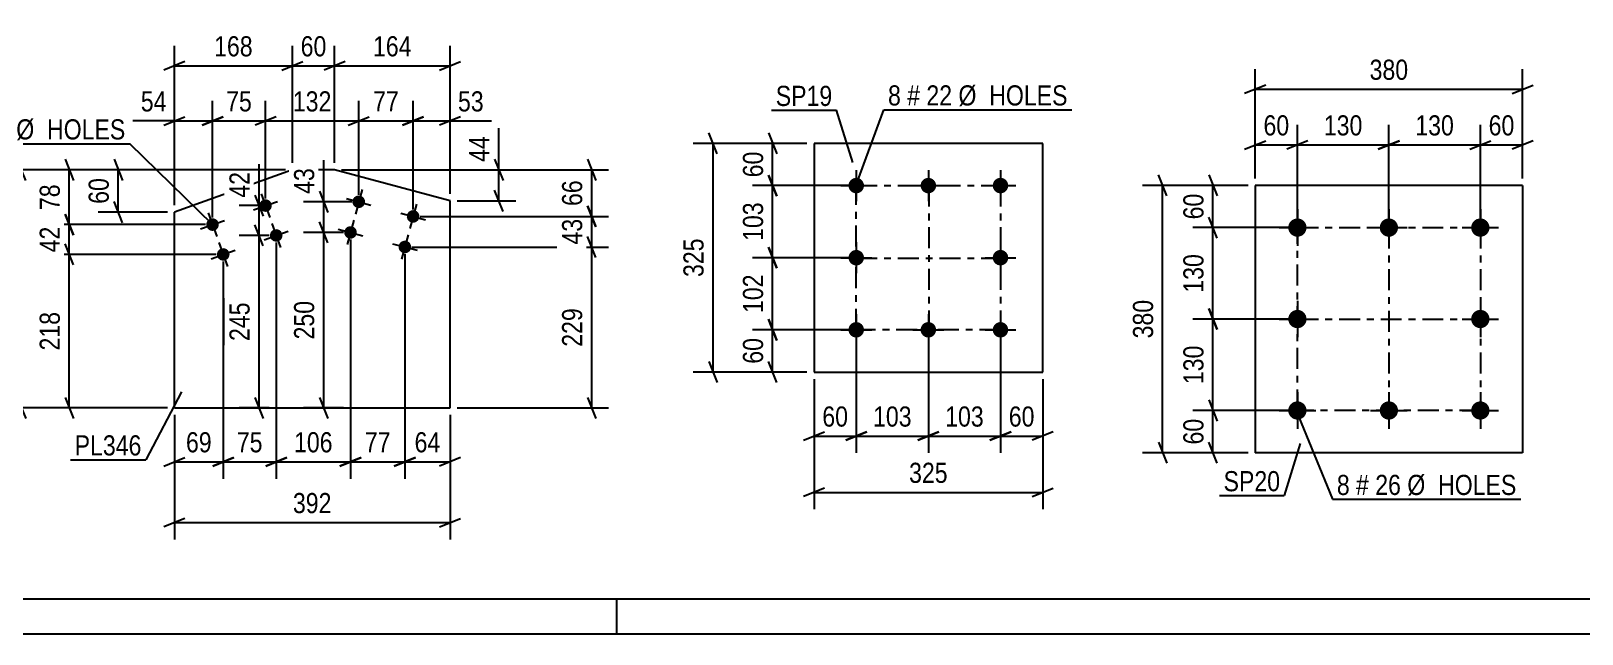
# Model space of a CAD drawing. Header units: millimetres. Extents: x 0 to 841, y 0 to 594.
# Drawn here: x 127.7 to 348.2, y 0 to 85.7 of the extents above; entities that cross this region are included whole.
import ezdxf

# ---------------------------------------------------------------- set-up
doc = ezdxf.new("R2010")
doc.units = ezdxf.units.MM
doc.linetypes.add('DXK_LINE_DOT3', pattern=[5.9187, 2.979, -0.9799, 0.9799, -0.9799])
doc.styles.add('Arial Narrow', font='ARIALN.TTF', dxfattribs={"height": 0.2})

# ---------------------------------------------------------------- blocks, each defined once
blk = doc.blocks.new('Unknown-122570622-1133')
at = {"color": 5, "linetype": 'Continuous'}
for p, q in [((5, 5), (836, 5)), ((211, 0), (211, 5)), ((0, 0), (841, 0))]:
    blk.add_line(p, q, dxfattribs=at)
blk = doc.blocks.new('Bolt-122570622-8001 - 7967')
at = {"linetype": 'Continuous'}
for points in [[(307.71, 59.07, -1), (307.71, 56.47, -1)], [(320.71, 59.07, -1), (320.71, 56.47, -1)], [(333.71, 59.07, -1), (333.71, 56.47, -1)], [(307.71, 46.07, -1), (307.71, 43.47, -1)], [(333.71, 46.07, -1), (333.71, 43.47, -1)], [(307.71, 33.07, -1), (307.71, 30.47, -1)], [(320.71, 33.07, -1), (320.71, 30.47, -1)], [(333.71, 33.07, -1), (333.71, 30.47, -1)]]:
    blk.add_hatch(color=1, dxfattribs=at).paths.add_polyline_path(points)
at = {"color": 1, "linetype": 'Continuous'}
for p, q in [((307.71, 60.37), (307.71, 55.17)), ((320.71, 60.37), (320.71, 55.17)), ((333.71, 60.37), (333.71, 55.17)), ((305.11, 57.77), (310.31, 57.77)), ((318.11, 57.77), (323.31, 57.77)), ((331.11, 57.77), (336.31, 57.77)), ((307.71, 47.37), (307.71, 42.17)), ((333.71, 47.37), (333.71, 42.17)), ((305.11, 44.77), (310.31, 44.77)), ((331.11, 44.77), (336.31, 44.77)), ((307.71, 34.37), (307.71, 29.17)), ((320.71, 34.37), (320.71, 29.17)), ((333.71, 34.37), (333.71, 29.17)), ((305.11, 31.77), (310.31, 31.77)), ((318.11, 31.77), (323.31, 31.77)), ((331.11, 31.77), (336.31, 31.77))]:
    blk.add_line(p, q, dxfattribs=at)
blk = doc.blocks.new('Part-122570622-8006 - 7967')
at = {"color": 2, "linetype": 'Continuous'}
for p, q in [((301.71, 63.77), (301.71, 25.77)), ((339.71, 63.77), (301.71, 63.77)), ((339.71, 63.77), (339.71, 25.77)), ((339.71, 25.77), (301.71, 25.77))]:
    blk.add_line(p, q, dxfattribs=at)
blk = doc.blocks.new('Part-122570622-7767 - 7761')
at = {"color": 2, "linetype": 'Continuous'}
for p, q in [((239.01, 69.74), (239.01, 37.24)), ((271.51, 69.74), (239.01, 69.74)), ((271.51, 37.24), (271.51, 69.74)), ((239.01, 37.24), (271.51, 37.24))]:
    blk.add_line(p, q, dxfattribs=at)
blk = doc.blocks.new('Bolt-122570622-7800 - 7761')
at = {"linetype": 'Continuous'}
for points in [[(245.01, 64.84, -1), (245.01, 62.64, -1)], [(255.26, 64.84, -1), (255.26, 62.64, -1)], [(265.51, 64.84, -1), (265.51, 62.64, -1)], [(245.01, 54.59, -1), (245.01, 52.39, -1)], [(265.51, 54.59, -1), (265.51, 52.39, -1)], [(245.01, 44.34, -1), (245.01, 42.14, -1)], [(255.26, 44.34, -1), (255.26, 42.14, -1)], [(265.51, 44.34, -1), (265.51, 42.14, -1)]]:
    blk.add_hatch(color=1, dxfattribs=at).paths.add_polyline_path(points)
at = {"color": 1, "linetype": 'Continuous'}
for p, q in [((245.01, 65.94), (245.01, 61.54)), ((255.26, 65.94), (255.26, 61.54)), ((265.51, 65.94), (265.51, 61.54)), ((242.81, 63.74), (247.21, 63.74)), ((253.06, 63.74), (257.46, 63.74)), ((263.31, 63.74), (267.71, 63.74)), ((245.01, 55.69), (245.01, 51.29)), ((265.51, 55.69), (265.51, 51.29)), ((242.81, 53.49), (247.21, 53.49)), ((263.31, 53.49), (267.71, 53.49)), ((245.01, 45.44), (245.01, 41.04)), ((255.26, 45.44), (255.26, 41.04)), ((265.51, 45.44), (265.51, 41.04)), ((242.81, 43.24), (247.21, 43.24)), ((253.06, 43.24), (257.46, 43.24)), ((263.31, 43.24), (267.71, 43.24))]:
    blk.add_line(p, q, dxfattribs=at)
blk = doc.blocks.new('Bolt-122570622-1710 - 1704')
at = {"linetype": 'Continuous'}
for points in [[(175.17, 61.2, -1), (173.43, 61.67, -1)], [(182.9, 59.12, -1), (181.16, 59.59, -1)], [(174, 56.85, -1), (172.27, 57.32, -1)], [(181.73, 54.78, -1), (179.99, 55.24, -1)]]:
    blk.add_hatch(color=1, dxfattribs=at).paths.add_polyline_path(points)
at = {"color": 1, "linetype": 'Continuous'}
for p, q in [((172.57, 61.9), (176.04, 60.97)), ((174.77, 63.17), (173.84, 59.69)), ((180.29, 59.82), (183.77, 58.89)), ((182.5, 61.09), (181.56, 57.62)), ((171.4, 57.55), (174.87, 56.62)), ((173.6, 58.83), (172.67, 55.35)), ((179.12, 55.48), (182.6, 54.54)), ((181.33, 56.75), (180.39, 53.27))]:
    blk.add_line(p, q, dxfattribs=at)
blk = doc.blocks.new('Bolt-122570622-1715 - 1704')
at = {"linetype": 'Continuous'}
for points in [[(161.9, 61.2, -1), (160.21, 60.59, -1)], [(154.37, 58.49, -1), (152.68, 57.89, -1)], [(163.42, 56.96, -1), (161.73, 56.35, -1)], [(155.89, 54.26, -1), (154.2, 53.65, -1)]]:
    blk.add_hatch(color=1, dxfattribs=at).paths.add_polyline_path(points)
at = {"color": 1, "linetype": 'Continuous'}
for p, q in [((160.45, 62.59), (161.66, 59.2)), ((152.92, 59.89), (154.13, 56.5)), ((159.36, 60.28), (162.75, 61.5)), ((151.83, 57.58), (155.22, 58.8)), ((161.97, 58.35), (163.18, 54.96)), ((154.44, 55.65), (155.65, 52.26)), ((160.88, 56.05), (164.27, 57.26)), ((153.35, 53.35), (156.74, 54.56))]:
    blk.add_line(p, q, dxfattribs=at)
blk = doc.blocks.new('Part-122570622-1730 - 1704')
at = {"color": 2, "linetype": 'Continuous'}
for p, q in [((164.88, 65.98), (148.11, 59.97)), ((170.87, 65.98), (164.88, 65.98)), ((187.28, 61.57), (170.87, 65.98)), ((148.11, 32.14), (148.11, 59.97)), ((187.28, 32.14), (187.28, 61.57)), ((148.11, 32.14), (187.28, 32.14))]:
    blk.add_line(p, q, dxfattribs=at)
blk = doc.blocks.new('Rectangle-122570622-8093 - 7967')
at = {"color": 1, "linetype": 'DXK_LINE_DOT3'}
blk.add_lwpolyline([(307.71, 57.77), (333.71, 57.77), (333.71, 31.77), (307.71, 31.77), (307.71, 57.77)], close=True, dxfattribs=at)
blk = doc.blocks.new('Rectangle-122570622-7887 - 7761')
at = {"color": 1, "linetype": 'DXK_LINE_DOT3'}
blk.add_lwpolyline([(245.01, 63.74), (265.51, 63.74), (265.51, 43.24), (245.01, 43.24), (245.01, 63.74)], close=True, dxfattribs=at)
blk = doc.blocks.new('Line-122570622-8086 - 7967')
at = {"color": 1, "linetype": 'DXK_LINE_DOT3'}
blk.add_line((320.71, 57.77), (320.71, 31.77), dxfattribs=at)
blk = doc.blocks.new('Line-122570622-7880 - 7761')
at = {"color": 1, "linetype": 'DXK_LINE_DOT3'}
blk.add_line((255.31, 63.74), (255.31, 43.24), dxfattribs=at)
blk = doc.blocks.new('Line-122570622-8079 - 7967')
at = {"color": 1, "linetype": 'DXK_LINE_DOT3'}
blk.add_line((307.71, 44.77), (333.71, 44.77), dxfattribs=at)
blk = doc.blocks.new('Line-122570622-7873 - 7761')
at = {"color": 1, "linetype": 'DXK_LINE_DOT3'}
blk.add_line((245.01, 53.44), (265.51, 53.44), dxfattribs=at)
blk = doc.blocks.new('StraightDimension-122570622-11865 - 7967')
at = {"color": 7, "linetype": 'Continuous'}
for p, q in [((306.71, 44.77), (292.86, 44.77)), ((296.31, 43.27), (295.11, 46.27)), ((295.71, 31.77), (295.71, 44.77)), ((295.11, 33.27), (296.31, 30.27)), ((306.71, 31.77), (292.86, 31.77))]:
    blk.add_line(p, q, dxfattribs=at)
at = {"color": 0}
blk.add_wipeout([(294.96, 41.61), (290.76, 41.61), (290.76, 34.92), (294.96, 34.92)], dxfattribs=at)
at = {"color": 3, "style": 'Arial Narrow'}
blk.add_text('130', height=2.863, rotation=90.0002, dxfattribs=at).set_placement((294.36, 35.52))
blk = doc.blocks.new('StraightDimension-122570622-8008 - 7967')
at = {"color": 7, "linetype": 'Continuous'}
for p, q in [((295.11, 33.27), (296.31, 30.27)), ((306.71, 31.77), (292.86, 31.77)), ((295.71, 25.77), (295.71, 31.77)), ((296.31, 24.27), (295.11, 27.27)), ((300.71, 25.77), (292.86, 25.77))]:
    blk.add_line(p, q, dxfattribs=at)
at = {"color": 0}
blk.add_wipeout([(294.96, 31.2), (290.76, 31.2), (290.76, 26.34), (294.96, 26.34)], dxfattribs=at)
at = {"color": 3, "style": 'Arial Narrow'}
blk.add_text('60', height=2.863, rotation=90.0002, dxfattribs=at).set_placement((294.36, 26.94))
blk = doc.blocks.new('StraightDimension-122570622-8018 - 7967')
at = {"color": 7, "linetype": 'Continuous'}
for p, q in [((295.11, 65.27), (296.31, 62.27)), ((300.71, 63.77), (292.86, 63.77)), ((295.71, 57.77), (295.71, 63.77)), ((306.71, 57.77), (292.86, 57.77)), ((296.31, 56.27), (295.11, 59.27))]:
    blk.add_line(p, q, dxfattribs=at)
at = {"color": 0}
blk.add_wipeout([(294.96, 63.2), (290.76, 63.2), (290.76, 58.34), (294.96, 58.34)], dxfattribs=at)
at = {"color": 3, "style": 'Arial Narrow'}
blk.add_text('60', height=2.863, rotation=90.0002, dxfattribs=at).set_placement((294.36, 58.94))
blk = doc.blocks.new('StraightDimension-122570622-8033 - 7967')
at = {"color": 7, "linetype": 'Continuous'}
for p, q in [((289.15, 62.27), (287.95, 65.27)), ((300.71, 63.77), (285.7, 63.77)), ((288.55, 25.77), (288.55, 63.77)), ((287.95, 27.27), (289.15, 24.27)), ((300.71, 25.77), (285.7, 25.77))]:
    blk.add_line(p, q, dxfattribs=at)
at = {"color": 0}
blk.add_wipeout([(287.8, 48.11), (283.6, 48.11), (283.6, 41.42), (287.8, 41.42)], dxfattribs=at)
at = {"color": 3, "style": 'Arial Narrow'}
blk.add_text('380', height=2.863, rotation=90.0002, dxfattribs=at).set_placement((287.2, 42.02))
blk = doc.blocks.new('StraightDimension-122570622-8044 - 7967')
at = {"color": 7, "linetype": 'Continuous'}
for p, q in [((301.71, 64.77), (301.71, 72.37)), ((307.71, 58.77), (307.71, 72.37)), ((300.21, 68.92), (303.21, 70.12)), ((301.71, 69.52), (307.71, 69.52)), ((309.21, 70.12), (306.21, 68.92))]:
    blk.add_line(p, q, dxfattribs=at)
at = {"color": 0}
blk.add_wipeout([(307.14, 70.27), (307.14, 74.47), (302.29, 74.47), (302.29, 70.27)], dxfattribs=at)
at = {"color": 3, "style": 'Arial Narrow'}
blk.add_text('60', height=2.863, dxfattribs=at).set_placement((302.89, 70.87))
blk = doc.blocks.new('StraightDimension-122570622-8054 - 7967')
at = {"color": 7, "linetype": 'Continuous'}
for p, q in [((333.71, 58.77), (333.71, 72.37)), ((339.71, 64.77), (339.71, 72.37)), ((332.21, 68.92), (335.21, 70.12)), ((333.71, 69.52), (339.71, 69.52)), ((341.21, 70.12), (338.21, 68.92))]:
    blk.add_line(p, q, dxfattribs=at)
at = {"color": 0}
blk.add_wipeout([(339.14, 70.27), (339.14, 74.47), (334.29, 74.47), (334.29, 70.27)], dxfattribs=at)
at = {"color": 3, "style": 'Arial Narrow'}
blk.add_text('60', height=2.863, dxfattribs=at).set_placement((334.89, 70.87))
blk = doc.blocks.new('StraightDimension-122570622-8069 - 7967')
at = {"color": 7, "linetype": 'Continuous'}
for p, q in [((301.71, 64.77), (301.71, 80.28)), ((339.71, 64.77), (339.71, 80.28)), ((303.21, 78.03), (300.21, 76.83)), ((301.71, 77.43), (339.71, 77.43)), ((338.21, 76.83), (341.21, 78.03))]:
    blk.add_line(p, q, dxfattribs=at)
at = {"color": 0}
blk.add_wipeout([(324.06, 78.18), (324.06, 82.38), (317.37, 82.38), (317.37, 78.18)], dxfattribs=at)
at = {"color": 3, "style": 'Arial Narrow'}
blk.add_text('380', height=2.863, dxfattribs=at).set_placement((317.97, 78.78))
blk = doc.blocks.new('StraightDimension-122570622-11867 - 7967')
at = {"color": 7, "linetype": 'Continuous'}
for p, q in [((306.71, 57.77), (292.86, 57.77)), ((296.31, 56.27), (295.11, 59.27)), ((295.71, 44.77), (295.71, 57.77)), ((306.71, 44.77), (292.86, 44.77)), ((295.11, 46.27), (296.31, 43.27))]:
    blk.add_line(p, q, dxfattribs=at)
at = {"color": 0}
blk.add_wipeout([(294.96, 54.61), (290.76, 54.61), (290.76, 47.92), (294.96, 47.92)], dxfattribs=at)
at = {"color": 3, "style": 'Arial Narrow'}
blk.add_text('130', height=2.863, rotation=90.0002, dxfattribs=at).set_placement((294.36, 48.52))
blk = doc.blocks.new('StraightDimension-122570622-11887 - 7967')
at = {"color": 7, "linetype": 'Continuous'}
for p, q in [((307.71, 58.77), (307.71, 72.37)), ((320.71, 58.77), (320.71, 72.37)), ((309.21, 70.12), (306.21, 68.92)), ((307.71, 69.52), (320.71, 69.52)), ((319.21, 68.92), (322.21, 70.12))]:
    blk.add_line(p, q, dxfattribs=at)
at = {"color": 0}
blk.add_wipeout([(317.56, 70.27), (317.56, 74.47), (310.87, 74.47), (310.87, 70.27)], dxfattribs=at)
at = {"color": 3, "style": 'Arial Narrow'}
blk.add_text('130', height=2.863, dxfattribs=at).set_placement((311.47, 70.87))
blk = doc.blocks.new('StraightDimension-122570622-11889 - 7967')
at = {"color": 7, "linetype": 'Continuous'}
for p, q in [((320.71, 58.77), (320.71, 72.37)), ((333.71, 58.77), (333.71, 72.37)), ((322.21, 70.12), (319.21, 68.92)), ((320.71, 69.52), (333.71, 69.52)), ((332.21, 68.92), (335.21, 70.12))]:
    blk.add_line(p, q, dxfattribs=at)
at = {"color": 0}
blk.add_wipeout([(330.56, 70.27), (330.56, 74.47), (323.87, 74.47), (323.87, 70.27)], dxfattribs=at)
at = {"color": 3, "style": 'Arial Narrow'}
blk.add_text('130', height=2.863, dxfattribs=at).set_placement((324.47, 70.87))
blk = doc.blocks.new('StraightDimension-122570622-7827 - 7761')
at = {"color": 7, "linetype": 'Continuous'}
for p, q in [((239.01, 36.24), (239.01, 17.73)), ((271.51, 36.24), (271.51, 17.73)), ((240.51, 20.73), (237.51, 19.53)), ((239.01, 20.13), (271.51, 20.13)), ((270.01, 19.53), (273.01, 20.73))]:
    blk.add_line(p, q, dxfattribs=at)
at = {"color": 0}
blk.add_wipeout([(258.61, 20.88), (258.61, 25.08), (251.92, 25.08), (251.92, 20.88)], dxfattribs=at)
at = {"color": 3, "style": 'Arial Narrow'}
blk.add_text('325', height=2.863, dxfattribs=at).set_placement((252.52, 21.48))
blk = doc.blocks.new('StraightDimension-122570622-12035 - 7761')
at = {"color": 7, "linetype": 'Continuous'}
for p, q in [((255.26, 42.24), (255.26, 25.73)), ((265.51, 42.24), (265.51, 25.73)), ((253.76, 27.53), (256.76, 28.73)), ((267.01, 28.73), (264.01, 27.53)), ((255.26, 28.13), (265.51, 28.13))]:
    blk.add_line(p, q, dxfattribs=at)
at = {"color": 0}
blk.add_wipeout([(263.73, 28.88), (263.73, 33.08), (257.05, 33.08), (257.05, 28.88)], dxfattribs=at)
at = {"color": 3, "style": 'Arial Narrow'}
blk.add_text('103', height=2.863, dxfattribs=at).set_placement((257.65, 29.48))
blk = doc.blocks.new('StraightDimension-122570622-7802 - 7761')
at = {"color": 7, "linetype": 'Continuous'}
for p, q in [((232.52, 71.24), (233.72, 68.24)), ((238.01, 69.74), (230.27, 69.74)), ((233.12, 63.74), (233.12, 69.74)), ((233.72, 62.24), (232.52, 65.24)), ((244.01, 63.74), (230.27, 63.74))]:
    blk.add_line(p, q, dxfattribs=at)
at = {"color": 0}
blk.add_wipeout([(232.37, 69.17), (228.17, 69.17), (228.17, 64.32), (232.37, 64.32)], dxfattribs=at)
at = {"color": 3, "style": 'Arial Narrow'}
blk.add_text('60', height=2.863, rotation=90.0002, dxfattribs=at).set_placement((231.77, 64.92))
blk = doc.blocks.new('StraightDimension-122570622-7812 - 7761')
at = {"color": 7, "linetype": 'Continuous'}
for p, q in [((232.52, 44.74), (233.72, 41.74)), ((244.01, 43.24), (230.27, 43.24)), ((233.12, 37.24), (233.12, 43.24)), ((233.72, 35.74), (232.52, 38.74)), ((238.01, 37.24), (230.27, 37.24))]:
    blk.add_line(p, q, dxfattribs=at)
at = {"color": 0}
blk.add_wipeout([(232.37, 42.67), (228.17, 42.67), (228.17, 37.82), (232.37, 37.82)], dxfattribs=at)
at = {"color": 3, "style": 'Arial Narrow'}
blk.add_text('60', height=2.863, rotation=90.0002, dxfattribs=at).set_placement((231.77, 38.42))
blk = doc.blocks.new('StraightDimension-122570622-7842 - 7761')
at = {"color": 7, "linetype": 'Continuous'}
for p, q in [((265.51, 42.24), (265.51, 25.73)), ((271.51, 36.24), (271.51, 25.73)), ((264.01, 27.53), (267.01, 28.73)), ((273.01, 28.73), (270.01, 27.53)), ((265.51, 28.13), (271.51, 28.13))]:
    blk.add_line(p, q, dxfattribs=at)
at = {"color": 0}
blk.add_wipeout([(270.94, 28.88), (270.94, 33.08), (266.09, 33.08), (266.09, 28.88)], dxfattribs=at)
at = {"color": 3, "style": 'Arial Narrow'}
blk.add_text('60', height=2.863, dxfattribs=at).set_placement((266.69, 29.48))
blk = doc.blocks.new('StraightDimension-122570622-7852 - 7761')
at = {"color": 7, "linetype": 'Continuous'}
for p, q in [((245.01, 42.24), (245.01, 25.73)), ((239.01, 36.24), (239.01, 25.73)), ((237.51, 27.53), (240.51, 28.73)), ((246.51, 28.73), (243.51, 27.53)), ((239.01, 28.13), (245.01, 28.13))]:
    blk.add_line(p, q, dxfattribs=at)
at = {"color": 0}
blk.add_wipeout([(244.44, 28.88), (244.44, 33.08), (239.59, 33.08), (239.59, 28.88)], dxfattribs=at)
at = {"color": 3, "style": 'Arial Narrow'}
blk.add_text('60', height=2.863, dxfattribs=at).set_placement((240.19, 29.48))
blk = doc.blocks.new('StraightDimension-122570622-7863 - 7761')
at = {"color": 7, "linetype": 'Continuous'}
for p, q in [((225.26, 68.24), (224.06, 71.24)), ((238.01, 69.74), (221.81, 69.74)), ((224.66, 37.24), (224.66, 69.74)), ((224.06, 38.74), (225.26, 35.74)), ((238.01, 37.24), (221.81, 37.24))]:
    blk.add_line(p, q, dxfattribs=at)
at = {"color": 0}
blk.add_wipeout([(223.91, 56.84), (219.71, 56.84), (219.71, 50.15), (223.91, 50.15)], dxfattribs=at)
at = {"color": 3, "style": 'Arial Narrow'}
blk.add_text('325', height=2.863, rotation=90.0002, dxfattribs=at).set_placement((223.31, 50.75))
blk = doc.blocks.new('StraightDimension-122570622-12011 - 7761')
at = {"color": 7, "linetype": 'Continuous'}
for p, q in [((244.01, 53.49), (230.27, 53.49)), ((232.52, 54.99), (233.72, 51.99)), ((233.12, 43.24), (233.12, 53.49)), ((233.72, 41.74), (232.52, 44.74)), ((244.01, 43.24), (230.27, 43.24))]:
    blk.add_line(p, q, dxfattribs=at)
at = {"color": 0}
blk.add_wipeout([(232.37, 51.71), (228.17, 51.71), (228.17, 45.03), (232.37, 45.03)], dxfattribs=at)
at = {"color": 3, "style": 'Arial Narrow'}
blk.add_text('102', height=2.863, rotation=90.0002, dxfattribs=at).set_placement((231.77, 45.63))
blk = doc.blocks.new('StraightDimension-122570622-12013 - 7761')
at = {"color": 7, "linetype": 'Continuous'}
for p, q in [((232.52, 65.24), (233.72, 62.24)), ((244.01, 63.74), (230.27, 63.74)), ((233.12, 53.49), (233.12, 63.74)), ((244.01, 53.49), (230.27, 53.49)), ((233.72, 51.99), (232.52, 54.99))]:
    blk.add_line(p, q, dxfattribs=at)
at = {"color": 0}
blk.add_wipeout([(232.37, 61.96), (228.17, 61.96), (228.17, 55.28), (232.37, 55.28)], dxfattribs=at)
at = {"color": 3, "style": 'Arial Narrow'}
blk.add_text('103', height=2.863, rotation=90.0002, dxfattribs=at).set_placement((231.77, 55.88))
blk = doc.blocks.new('StraightDimension-122570622-12033 - 7761')
at = {"color": 7, "linetype": 'Continuous'}
for p, q in [((245.01, 42.24), (245.01, 25.73)), ((255.26, 42.24), (255.26, 25.73)), ((243.51, 27.53), (246.51, 28.73)), ((256.76, 28.73), (253.76, 27.53)), ((245.01, 28.13), (255.26, 28.13))]:
    blk.add_line(p, q, dxfattribs=at)
at = {"color": 0}
blk.add_wipeout([(253.48, 28.88), (253.48, 33.08), (246.8, 33.08), (246.8, 28.88)], dxfattribs=at)
at = {"color": 3, "style": 'Arial Narrow'}
blk.add_text('103', height=2.863, dxfattribs=at).set_placement((247.4, 29.48))
blk = doc.blocks.new('StraightDimension-122570622-1927 - 1704')
at = {"color": 7, "linetype": 'Continuous'}
for p, q in [((162.58, 55.66), (162.58, 22.07)), ((173.14, 56.09), (173.14, 22.07)), ((161.08, 23.87), (164.08, 25.07)), ((162.58, 24.47), (173.14, 24.47)), ((174.64, 25.07), (171.64, 23.87))]:
    blk.add_line(p, q, dxfattribs=at)
at = {"color": 0}
blk.add_wipeout([(171.2, 25.22), (171.2, 29.42), (164.51, 29.42), (164.51, 25.22)], dxfattribs=at)
at = {"color": 3, "style": 'Arial Narrow'}
blk.add_text('106', height=2.863, dxfattribs=at).set_placement((165.11, 25.82))
blk = doc.blocks.new('StraightDimension-122570622-1747 - 1704')
at = {"color": 7, "linetype": 'Continuous'}
for p, q in [((169.92, 55.59), (168.72, 58.59)), ((172.14, 57.09), (166.47, 57.09)), ((169.32, 32.14), (169.32, 57.09)), ((168.72, 33.64), (169.92, 30.64)), ((172.13, 32.14), (166.47, 32.14))]:
    blk.add_line(p, q, dxfattribs=at)
at = {"color": 0}
blk.add_wipeout([(168.57, 47.95), (164.37, 47.95), (164.37, 41.27), (168.57, 41.27)], dxfattribs=at)
at = {"color": 3, "style": 'Arial Narrow'}
blk.add_text('250', height=2.863, rotation=90.0002, dxfattribs=at).set_placement((167.97, 41.87))
blk = doc.blocks.new('StraightDimension-122570622-1761 - 1704')
at = {"color": 7, "linetype": 'Continuous'}
for p, q in [((159.54, 62.39), (160.74, 59.39)), ((160.06, 60.89), (157.29, 60.89)), ((160.14, 56.66), (160.14, 60.89)), ((160.74, 55.16), (159.54, 58.16)), ((161.58, 56.66), (157.29, 56.66))]:
    blk.add_line(p, q, dxfattribs=at)
at = {"color": 0}
blk.add_wipeout([(159.39, 66.27), (155.19, 66.27), (155.19, 61.42), (159.39, 61.42)], dxfattribs=at)
at = {"color": 7, "linetype": 'Continuous'}
blk.add_line((160.14, 60.89), (160.14, 66.8), dxfattribs=at)
blk.add_line((160.14, 60.89), (160.14, 66.8), dxfattribs=at)
at = {"color": 3, "style": 'Arial Narrow'}
blk.add_text('42', height=2.863, rotation=90.0002, dxfattribs=at).set_placement((158.79, 62.02))
blk = doc.blocks.new('StraightDimension-122570622-1737 - 1704')
at = {"color": 7, "linetype": 'Continuous'}
for p, q in [((168.72, 62.93), (169.92, 59.93)), ((173.3, 61.43), (166.47, 61.43)), ((169.32, 57.09), (169.32, 61.43)), ((169.92, 55.59), (168.72, 58.59)), ((172.14, 57.09), (166.47, 57.09))]:
    blk.add_line(p, q, dxfattribs=at)
at = {"color": 0}
blk.add_wipeout([(168.57, 66.81), (164.37, 66.81), (164.37, 61.96), (168.57, 61.96)], dxfattribs=at)
at = {"color": 7, "linetype": 'Continuous'}
blk.add_line((169.32, 61.43), (169.32, 67.34), dxfattribs=at)
blk.add_line((169.32, 61.43), (169.32, 67.34), dxfattribs=at)
at = {"color": 3, "style": 'Arial Narrow'}
blk.add_text('43', height=2.863, rotation=90.0002, dxfattribs=at).set_placement((167.97, 62.56))
blk = doc.blocks.new('StraightDimension-122570622-1771 - 1704')
at = {"color": 7, "linetype": 'Continuous'}
for p, q in [((160.74, 55.16), (159.54, 58.16)), ((161.58, 56.66), (157.29, 56.66)), ((160.14, 32.14), (160.14, 56.66)), ((159.54, 33.64), (160.74, 30.64)), ((161.58, 32.14), (157.29, 32.14))]:
    blk.add_line(p, q, dxfattribs=at)
at = {"color": 0}
blk.add_wipeout([(159.39, 47.74), (155.19, 47.74), (155.19, 41.05), (159.39, 41.05)], dxfattribs=at)
at = {"color": 3, "style": 'Arial Narrow'}
blk.add_text('245', height=2.863, rotation=90.0002, dxfattribs=at).set_placement((158.79, 41.65))
blk = doc.blocks.new('StraightDimension-122570622-1906 - 1704')
at = {"color": 7, "linetype": 'Continuous'}
for p, q in [((133.77, 52.46), (132.57, 55.46)), ((154.05, 53.96), (130.32, 53.96)), ((133.17, 32.14), (133.17, 53.96)), ((132.57, 33.64), (133.77, 30.64)), ((147.11, 32.14), (130.32, 32.14))]:
    blk.add_line(p, q, dxfattribs=at)
at = {"color": 0}
blk.add_wipeout([(132.42, 46.39), (128.22, 46.39), (128.22, 39.7), (132.42, 39.7)], dxfattribs=at)
at = {"color": 3, "style": 'Arial Narrow'}
blk.add_text('218', height=2.863, rotation=90.0002, dxfattribs=at).set_placement((131.82, 40.3))
blk = doc.blocks.new('StraightDimension-122570622-1785 - 1704')
at = {"color": 7, "linetype": 'Continuous'}
for p, q in [((170.87, 66.98), (170.87, 83.61)), ((187.28, 62.57), (187.28, 83.61)), ((172.37, 81.36), (169.37, 80.16)), ((170.87, 80.76), (187.28, 80.76)), ((185.78, 80.16), (188.78, 81.36))]:
    blk.add_line(p, q, dxfattribs=at)
at = {"color": 0}
blk.add_wipeout([(182.42, 81.51), (182.42, 85.71), (175.73, 85.71), (175.73, 81.51)], dxfattribs=at)
at = {"color": 3, "style": 'Arial Narrow'}
blk.add_text('164', height=2.863, dxfattribs=at).set_placement((176.33, 82.11))
blk = doc.blocks.new('StraightDimension-122570622-1859 - 1704')
at = {"color": 7, "linetype": 'Continuous'}
for p, q in [((161.06, 61.89), (161.06, 75.78)), ((174.3, 62.43), (174.3, 75.78)), ((162.56, 73.53), (159.56, 72.33)), ((161.06, 72.93), (174.3, 72.93)), ((172.8, 72.33), (175.8, 73.53))]:
    blk.add_line(p, q, dxfattribs=at)
at = {"color": 0}
blk.add_wipeout([(171.02, 73.68), (171.02, 77.88), (164.34, 77.88), (164.34, 73.68)], dxfattribs=at)
at = {"color": 3, "style": 'Arial Narrow'}
blk.add_text('132', height=2.863, dxfattribs=at).set_placement((164.94, 74.28))
blk = doc.blocks.new('StraightDimension-122570622-1795 - 1704')
at = {"color": 7, "linetype": 'Continuous'}
for p, q in [((164.88, 66.98), (164.88, 83.61)), ((170.87, 66.98), (170.87, 83.61)), ((163.38, 80.16), (166.38, 81.36)), ((164.88, 80.76), (170.87, 80.76)), ((172.37, 81.36), (169.37, 80.16))]:
    blk.add_line(p, q, dxfattribs=at)
at = {"color": 0}
blk.add_wipeout([(170.3, 81.51), (170.3, 85.71), (165.45, 85.71), (165.45, 81.51)], dxfattribs=at)
at = {"color": 3, "style": 'Arial Narrow'}
blk.add_text('60', height=2.863, dxfattribs=at).set_placement((166.05, 82.11))
blk = doc.blocks.new('StraightDimension-122570622-1869 - 1704')
at = {"color": 7, "linetype": 'Continuous'}
for p, q in [((153.53, 59.19), (153.53, 75.78)), ((161.06, 61.89), (161.06, 75.78)), ((152.03, 72.33), (155.03, 73.53)), ((153.53, 72.93), (161.06, 72.93)), ((162.56, 73.53), (159.56, 72.33))]:
    blk.add_line(p, q, dxfattribs=at)
at = {"color": 0}
blk.add_wipeout([(159.72, 73.68), (159.72, 77.88), (154.86, 77.88), (154.86, 73.68)], dxfattribs=at)
at = {"color": 3, "style": 'Arial Narrow'}
blk.add_text('75', height=2.863, dxfattribs=at).set_placement((155.46, 74.28))
blk = doc.blocks.new('StraightDimension-122570622-1805 - 1704')
at = {"color": 7, "linetype": 'Continuous'}
for p, q in [((148.11, 60.97), (148.11, 83.61)), ((164.88, 66.98), (164.88, 83.61)), ((149.61, 81.36), (146.61, 80.16)), ((148.11, 80.76), (164.88, 80.76)), ((163.38, 80.16), (166.38, 81.36))]:
    blk.add_line(p, q, dxfattribs=at)
at = {"color": 0}
blk.add_wipeout([(159.84, 81.51), (159.84, 85.71), (153.15, 85.71), (153.15, 81.51)], dxfattribs=at)
at = {"color": 3, "style": 'Arial Narrow'}
blk.add_text('168', height=2.863, dxfattribs=at).set_placement((153.75, 82.11))
blk = doc.blocks.new('StraightDimension-122570622-1816 - 1704')
at = {"color": 7, "linetype": 'Continuous'}
for p, q in [((148.11, 31.14), (148.11, 13.43)), ((187.28, 31.14), (187.28, 13.43)), ((149.61, 16.43), (146.61, 15.23)), ((148.11, 15.83), (187.28, 15.83)), ((185.78, 15.23), (188.78, 16.43))]:
    blk.add_line(p, q, dxfattribs=at)
at = {"color": 0}
blk.add_wipeout([(171.04, 16.58), (171.04, 20.78), (164.35, 20.78), (164.35, 16.58)], dxfattribs=at)
at = {"color": 3, "style": 'Arial Narrow'}
blk.add_text('392', height=2.863, dxfattribs=at).set_placement((164.95, 17.18))
blk = doc.blocks.new('StraightDimension-122570622-1821 - 1704')
at = {"color": 7, "linetype": 'Continuous'}
for p, q in [((193.61, 67.48), (194.81, 64.48)), ((171.87, 65.98), (196.61, 65.98)), ((194.21, 61.57), (194.21, 65.98)), ((194.81, 60.07), (193.61, 63.07)), ((188.28, 61.57), (196.61, 61.57))]:
    blk.add_line(p, q, dxfattribs=at)
at = {"color": 0}
blk.add_wipeout([(193.46, 71.36), (189.26, 71.36), (189.26, 66.51), (193.46, 66.51)], dxfattribs=at)
at = {"color": 7, "linetype": 'Continuous'}
blk.add_line((194.21, 65.98), (194.21, 71.89), dxfattribs=at)
blk.add_line((194.21, 65.98), (194.21, 71.89), dxfattribs=at)
at = {"color": 3, "style": 'Arial Narrow'}
blk.add_text('44', height=2.863, rotation=90.0002, dxfattribs=at).set_placement((192.86, 67.11))
blk = doc.blocks.new('StraightDimension-122570622-1830 - 1704')
at = {"color": 7, "linetype": 'Continuous'}
for p, q in [((139.53, 67.48), (140.73, 64.48)), ((163.88, 65.98), (137.28, 65.98)), ((140.13, 59.97), (140.13, 65.98)), ((147.11, 59.97), (137.28, 59.97)), ((140.73, 58.47), (139.53, 61.47))]:
    blk.add_line(p, q, dxfattribs=at)
at = {"color": 0}
blk.add_wipeout([(139.38, 65.4), (135.18, 65.4), (135.18, 60.55), (139.38, 60.55)], dxfattribs=at)
at = {"color": 3, "style": 'Arial Narrow'}
blk.add_text('60', height=2.863, rotation=90.0002, dxfattribs=at).set_placement((138.78, 61.15))
blk = doc.blocks.new('StraightDimension-122570622-1839 - 1704')
at = {"color": 7, "linetype": 'Continuous'}
for p, q in [((182.03, 60.36), (182.03, 75.78)), ((187.28, 62.57), (187.28, 75.78)), ((180.53, 72.33), (183.53, 73.53)), ((182.03, 72.93), (187.28, 72.93)), ((188.78, 73.53), (185.78, 72.33))]:
    blk.add_line(p, q, dxfattribs=at)
at = {"color": 0}
blk.add_wipeout([(192.67, 73.68), (192.67, 77.88), (187.81, 77.88), (187.81, 73.68)], dxfattribs=at)
at = {"color": 7, "linetype": 'Continuous'}
blk.add_line((187.28, 72.93), (193.19, 72.93), dxfattribs=at)
blk.add_line((187.28, 72.93), (193.19, 72.93), dxfattribs=at)
at = {"color": 3, "style": 'Arial Narrow'}
blk.add_text('53', height=2.863, dxfattribs=at).set_placement((188.41, 74.28))
blk = doc.blocks.new('StraightDimension-122570622-1913 - 1704')
at = {"color": 7, "linetype": 'Continuous'}
for p, q in [((155.05, 52.96), (155.05, 22.07)), ((148.11, 31.14), (148.11, 22.07)), ((146.61, 23.87), (149.61, 25.07)), ((148.11, 24.47), (155.05, 24.47)), ((156.55, 25.07), (153.55, 23.87))]:
    blk.add_line(p, q, dxfattribs=at)
at = {"color": 0}
blk.add_wipeout([(154.01, 25.22), (154.01, 29.42), (149.15, 29.42), (149.15, 25.22)], dxfattribs=at)
at = {"color": 3, "style": 'Arial Narrow'}
blk.add_text('69', height=2.863, dxfattribs=at).set_placement((149.75, 25.82))
blk = doc.blocks.new('StraightDimension-122570622-1849 - 1704')
at = {"color": 7, "linetype": 'Continuous'}
for p, q in [((174.3, 62.43), (174.3, 75.78)), ((182.03, 60.36), (182.03, 75.78)), ((172.8, 72.33), (175.8, 73.53)), ((174.3, 72.93), (182.03, 72.93)), ((183.53, 73.53), (180.53, 72.33))]:
    blk.add_line(p, q, dxfattribs=at)
at = {"color": 0}
blk.add_wipeout([(180.59, 73.68), (180.59, 77.88), (175.74, 77.88), (175.74, 73.68)], dxfattribs=at)
at = {"color": 3, "style": 'Arial Narrow'}
blk.add_text('77', height=2.863, dxfattribs=at).set_placement((176.34, 74.28))
blk = doc.blocks.new('StraightDimension-122570622-1943 - 1704')
at = {"color": 7, "linetype": 'Continuous'}
for p, q in [((180.86, 54.01), (180.86, 22.07)), ((187.28, 31.14), (187.28, 22.07)), ((179.36, 23.87), (182.36, 25.07)), ((180.86, 24.47), (187.28, 24.47)), ((188.78, 25.07), (185.78, 23.87))]:
    blk.add_line(p, q, dxfattribs=at)
at = {"color": 0}
blk.add_wipeout([(186.5, 25.22), (186.5, 29.42), (181.64, 29.42), (181.64, 25.22)], dxfattribs=at)
at = {"color": 3, "style": 'Arial Narrow'}
blk.add_text('64', height=2.863, dxfattribs=at).set_placement((182.24, 25.82))
blk = doc.blocks.new('StraightDimension-122570622-1879 - 1704')
at = {"color": 7, "linetype": 'Continuous'}
for p, q in [((148.11, 60.97), (148.11, 75.78)), ((153.53, 59.19), (153.53, 75.78)), ((146.61, 72.33), (149.61, 73.53)), ((148.11, 72.93), (153.53, 72.93)), ((155.03, 73.53), (152.03, 72.33))]:
    blk.add_line(p, q, dxfattribs=at)
at = {"color": 0}
blk.add_wipeout([(147.58, 73.68), (147.58, 77.88), (142.73, 77.88), (142.73, 73.68)], dxfattribs=at)
at = {"color": 7, "linetype": 'Continuous'}
blk.add_line((148.11, 72.93), (142.2, 72.93), dxfattribs=at)
blk.add_line((148.11, 72.93), (142.2, 72.93), dxfattribs=at)
at = {"color": 3, "style": 'Arial Narrow'}
blk.add_text('54', height=2.863, dxfattribs=at).set_placement((143.33, 74.28))
blk = doc.blocks.new('StraightDimension-122570622-1890 - 1704')
at = {"color": 7, "linetype": 'Continuous'}
for p, q in [((132.57, 67.48), (133.77, 64.48)), ((163.88, 65.98), (130.32, 65.98)), ((133.17, 58.19), (133.17, 65.98)), ((133.77, 56.69), (132.57, 59.69)), ((152.53, 58.19), (130.32, 58.19))]:
    blk.add_line(p, q, dxfattribs=at)
at = {"color": 0}
blk.add_wipeout([(132.42, 64.51), (128.22, 64.51), (128.22, 59.66), (132.42, 59.66)], dxfattribs=at)
at = {"color": 3, "style": 'Arial Narrow'}
blk.add_text('78', height=2.863, rotation=90.0002, dxfattribs=at).set_placement((131.82, 60.26))
blk = doc.blocks.new('StraightDimension-122570622-1898 - 1704')
at = {"color": 7, "linetype": 'Continuous'}
for p, q in [((132.57, 59.69), (133.77, 56.69)), ((152.53, 58.19), (130.32, 58.19)), ((133.17, 53.96), (133.17, 58.19)), ((133.77, 52.46), (132.57, 55.46)), ((154.05, 53.96), (130.32, 53.96))]:
    blk.add_line(p, q, dxfattribs=at)
at = {"color": 0}
blk.add_wipeout([(132.42, 58.5), (128.22, 58.5), (128.22, 53.65), (132.42, 53.65)], dxfattribs=at)
at = {"color": 3, "style": 'Arial Narrow'}
blk.add_text('42', height=2.863, rotation=90.0002, dxfattribs=at).set_placement((131.82, 54.25))
blk = doc.blocks.new('StraightDimension-122570622-1919 - 1704')
at = {"color": 7, "linetype": 'Continuous'}
for p, q in [((162.58, 55.66), (162.58, 22.07)), ((155.05, 52.96), (155.05, 22.07)), ((153.55, 23.87), (156.55, 25.07)), ((155.05, 24.47), (162.58, 24.47)), ((164.08, 25.07), (161.08, 23.87))]:
    blk.add_line(p, q, dxfattribs=at)
at = {"color": 0}
blk.add_wipeout([(161.24, 25.22), (161.24, 29.42), (156.38, 29.42), (156.38, 25.22)], dxfattribs=at)
at = {"color": 3, "style": 'Arial Narrow'}
blk.add_text('75', height=2.863, dxfattribs=at).set_placement((156.98, 25.82))
blk = doc.blocks.new('StraightDimension-122570622-1935 - 1704')
at = {"color": 7, "linetype": 'Continuous'}
for p, q in [((173.14, 56.09), (173.14, 22.07)), ((180.86, 54.01), (180.86, 22.07)), ((171.64, 23.87), (174.64, 25.07)), ((173.14, 24.47), (180.86, 24.47)), ((182.36, 25.07), (179.36, 23.87))]:
    blk.add_line(p, q, dxfattribs=at)
at = {"color": 0}
blk.add_wipeout([(179.43, 25.22), (179.43, 29.42), (174.57, 29.42), (174.57, 25.22)], dxfattribs=at)
at = {"color": 3, "style": 'Arial Narrow'}
blk.add_text('77', height=2.863, dxfattribs=at).set_placement((175.17, 25.82))
blk = doc.blocks.new('StraightDimension-122570622-1950 - 1704')
at = {"color": 7, "linetype": 'Continuous'}
for p, q in [((126.97, 64.48), (125.77, 67.48)), ((163.88, 65.98), (123.52, 65.98)), ((126.37, 32.14), (126.37, 65.98)), ((125.77, 33.64), (126.97, 30.64)), ((147.11, 32.14), (123.52, 32.14))]:
    blk.add_line(p, q, dxfattribs=at)
at = {"color": 0}
blk.add_wipeout([(125.62, 52.4), (121.42, 52.4), (121.42, 45.72), (125.62, 45.72)], dxfattribs=at)
at = {"color": 3, "style": 'Arial Narrow'}
blk.add_text('338', height=2.863, rotation=90.0002, dxfattribs=at).set_placement((125.02, 46.32))
blk = doc.blocks.new('StraightDimension-122570622-1957 - 1704')
at = {"color": 7, "linetype": 'Continuous'}
for p, q in [((208.01, 53.51), (206.81, 56.51)), ((181.86, 55.01), (209.81, 55.01)), ((207.41, 32.14), (207.41, 55.01)), ((206.81, 33.64), (208.01, 30.64)), ((188.28, 32.14), (209.81, 32.14))]:
    blk.add_line(p, q, dxfattribs=at)
at = {"color": 0}
blk.add_wipeout([(206.66, 46.92), (202.46, 46.92), (202.46, 40.23), (206.66, 40.23)], dxfattribs=at)
at = {"color": 3, "style": 'Arial Narrow'}
blk.add_text('229', height=2.863, rotation=90.0002, dxfattribs=at).set_placement((206.06, 40.83))
blk = doc.blocks.new('StraightDimension-122570622-1963 - 1704')
at = {"color": 7, "linetype": 'Continuous'}
for p, q in [((206.81, 60.86), (208.01, 57.86)), ((183.03, 59.36), (209.81, 59.36)), ((207.41, 55.01), (207.41, 59.36)), ((208.01, 53.51), (206.81, 56.51)), ((181.86, 55.01), (209.81, 55.01))]:
    blk.add_line(p, q, dxfattribs=at)
at = {"color": 0}
blk.add_wipeout([(206.66, 59.61), (202.46, 59.61), (202.46, 54.76), (206.66, 54.76)], dxfattribs=at)
at = {"color": 3, "style": 'Arial Narrow'}
blk.add_text('43', height=2.863, rotation=90.0002, dxfattribs=at).set_placement((206.06, 55.36))
blk = doc.blocks.new('StraightDimension-122570622-1971 - 1704')
at = {"color": 7, "linetype": 'Continuous'}
for p, q in [((206.81, 67.48), (208.01, 64.48)), ((171.87, 65.98), (209.81, 65.98)), ((207.41, 59.36), (207.41, 65.98)), ((208.01, 57.86), (206.81, 60.86)), ((183.03, 59.36), (209.81, 59.36))]:
    blk.add_line(p, q, dxfattribs=at)
at = {"color": 0}
blk.add_wipeout([(206.66, 65.1), (202.46, 65.1), (202.46, 60.24), (206.66, 60.24)], dxfattribs=at)
at = {"color": 3, "style": 'Arial Narrow'}
blk.add_text('66', height=2.863, rotation=90.0002, dxfattribs=at).set_placement((206.06, 60.84))
blk = doc.blocks.new('Mark-122570622-7997 - 7967')
at = {"color": 0}
blk.add_wipeout([(315.14, 19.76), (315.14, 22.76), (313.32, 22.76), (313.32, 19.76)], dxfattribs=at)
blk.add_wipeout([(315.14, 19.76), (315.14, 22.76), (313.32, 22.76), (313.32, 19.76)], dxfattribs=at)
at = {"color": 7, "linetype": 'Continuous'}
blk.add_line((307.48, 31.87), (312.72, 19.16), dxfattribs=at)
at = {"color": 0}
blk.add_wipeout([(317.87, 19.76), (317.87, 22.76), (316.04, 22.76), (316.04, 19.76)], dxfattribs=at)
blk.add_wipeout([(317.87, 19.76), (317.87, 22.76), (316.04, 22.76), (316.04, 19.76)], dxfattribs=at)
at = {"color": 3, "style": 'Arial Narrow'}
blk.add_text('8', height=2.86, dxfattribs=at).set_placement((313.32, 19.76))
at = {"color": 0}
blk.add_wipeout([(322.43, 19.76), (322.43, 22.76), (318.77, 22.76), (318.77, 19.76)], dxfattribs=at)
blk.add_wipeout([(322.43, 19.76), (322.43, 22.76), (318.77, 22.76), (318.77, 19.76)], dxfattribs=at)
at = {"color": 3, "style": 'Arial Narrow'}
blk.add_text('#', height=2.86, dxfattribs=at).set_placement((316.04, 19.76))
at = {"color": 0}
blk.add_wipeout([(338.86, 19.76), (338.86, 22.76), (323.33, 22.76), (323.33, 19.76)], dxfattribs=at)
blk.add_wipeout([(338.86, 19.76), (338.86, 22.76), (323.33, 22.76), (323.33, 19.76)], dxfattribs=at)
at = {"color": 7, "linetype": 'Continuous'}
blk.add_line((312.72, 19.16), (339.46, 19.16), dxfattribs=at)
at = {"color": 3, "style": 'Arial Narrow'}
for s, p in [('26', (318.77, 19.76)), ('Ø  HOLES', (323.33, 19.76))]:
    blk.add_text(s, height=2.863, dxfattribs=at).set_placement(p)
blk = doc.blocks.new('Mark-122570622-8002 - 7967')
at = {"color": 0}
blk.add_wipeout([(305.25, 20.29), (305.25, 23.29), (297.22, 23.29), (297.22, 20.29)], dxfattribs=at)
blk.add_wipeout([(305.25, 20.29), (305.25, 23.29), (297.22, 23.29), (297.22, 20.29)], dxfattribs=at)
at = {"color": 30, "linetype": 'Continuous'}
for p in [(308.08, 27.09), (296.62, 19.69)]:
    blk.add_line(p, (305.85, 19.69), dxfattribs=at)
at = {"color": 3, "style": 'Arial Narrow'}
blk.add_text('SP20', height=2.863, dxfattribs=at).set_placement((297.22, 20.29))
blk = doc.blocks.new('Mark-122570622-7763 - 7761')
at = {"color": 0}
blk.add_wipeout([(241.61, 75.06), (241.61, 78.06), (233.57, 78.06), (233.57, 75.06)], dxfattribs=at)
blk.add_wipeout([(241.61, 75.06), (241.61, 78.06), (233.57, 78.06), (233.57, 75.06)], dxfattribs=at)
at = {"color": 30, "linetype": 'Continuous'}
for p in [(232.97, 74.46), (244.51, 67.04)]:
    blk.add_line(p, (242.21, 74.46), dxfattribs=at)
at = {"color": 3, "style": 'Arial Narrow'}
blk.add_text('SP19', height=2.863, dxfattribs=at).set_placement((233.57, 75.06))
blk = doc.blocks.new('Mark-122570622-7796 - 7761')
at = {"color": 0}
blk.add_wipeout([(251.35, 75.13), (251.35, 78.13), (249.53, 78.13), (249.53, 75.13)], dxfattribs=at)
blk.add_wipeout([(251.35, 75.13), (251.35, 78.13), (249.53, 78.13), (249.53, 75.13)], dxfattribs=at)
at = {"color": 7, "linetype": 'Continuous'}
blk.add_line((244.92, 63.55), (248.93, 74.53), dxfattribs=at)
at = {"color": 0}
blk.add_wipeout([(254.08, 75.13), (254.08, 78.13), (252.25, 78.13), (252.25, 75.13)], dxfattribs=at)
blk.add_wipeout([(254.08, 75.13), (254.08, 78.13), (252.25, 78.13), (252.25, 75.13)], dxfattribs=at)
at = {"color": 3, "style": 'Arial Narrow'}
blk.add_text('8', height=2.86, dxfattribs=at).set_placement((249.53, 75.13))
at = {"color": 0}
blk.add_wipeout([(258.64, 75.13), (258.64, 78.13), (254.98, 78.13), (254.98, 75.13)], dxfattribs=at)
blk.add_wipeout([(258.64, 75.13), (258.64, 78.13), (254.98, 78.13), (254.98, 75.13)], dxfattribs=at)
at = {"color": 3, "style": 'Arial Narrow'}
blk.add_text('#', height=2.86, dxfattribs=at).set_placement((252.25, 75.13))
at = {"color": 0}
blk.add_wipeout([(275.06, 75.13), (275.06, 78.13), (259.54, 78.13), (259.54, 75.13)], dxfattribs=at)
blk.add_wipeout([(275.06, 75.13), (275.06, 78.13), (259.54, 78.13), (259.54, 75.13)], dxfattribs=at)
at = {"color": 7, "linetype": 'Continuous'}
blk.add_line((248.93, 74.53), (275.66, 74.53), dxfattribs=at)
at = {"color": 3, "style": 'Arial Narrow'}
for s, p in [('22', (254.98, 75.13)), ('Ø  HOLES', (259.54, 75.13))]:
    blk.add_text(s, height=2.863, dxfattribs=at).set_placement(p)
blk = doc.blocks.new('Mark-122570622-1726 - 1704')
at = {"color": 0}
blk.add_wipeout([(143.43, 25.38), (143.43, 28.38), (133.93, 28.38), (133.93, 25.38)], dxfattribs=at)
blk.add_wipeout([(143.43, 25.38), (143.43, 28.38), (133.93, 28.38), (133.93, 25.38)], dxfattribs=at)
at = {"color": 30, "linetype": 'Continuous'}
for p in [(149.09, 34.44), (133.33, 24.78)]:
    blk.add_line(p, (144.03, 24.78), dxfattribs=at)
at = {"color": 3, "style": 'Arial Narrow'}
blk.add_text('PL346', height=2.863, dxfattribs=at).set_placement((133.93, 25.38))
blk = doc.blocks.new('MarkSet-122570622-1979 - 1704')
at = {"color": 0}
blk.add_wipeout([(117.44, 70.3), (117.44, 73.3), (115.61, 73.3), (115.61, 70.3)], dxfattribs=at)
blk.add_wipeout([(117.44, 70.3), (117.44, 73.3), (115.61, 73.3), (115.61, 70.3)], dxfattribs=at)
blk.add_wipeout([(120.17, 70.3), (120.17, 73.3), (118.34, 73.3), (118.34, 70.3)], dxfattribs=at)
blk.add_wipeout([(120.17, 70.3), (120.17, 73.3), (118.34, 73.3), (118.34, 70.3)], dxfattribs=at)
at = {"color": 3, "style": 'Arial Narrow'}
blk.add_text('8', height=2.86, dxfattribs=at).set_placement((115.61, 70.3))
at = {"color": 0}
blk.add_wipeout([(124.73, 70.3), (124.73, 73.3), (121.07, 73.3), (121.07, 70.3)], dxfattribs=at)
blk.add_wipeout([(124.73, 70.3), (124.73, 73.3), (121.07, 73.3), (121.07, 70.3)], dxfattribs=at)
at = {"color": 3, "style": 'Arial Narrow'}
blk.add_text('#', height=2.86, dxfattribs=at).set_placement((118.34, 70.3))
at = {"color": 0}
blk.add_wipeout([(141.15, 70.3), (141.15, 73.3), (125.63, 73.3), (125.63, 70.3)], dxfattribs=at)
blk.add_wipeout([(141.15, 70.3), (141.15, 73.3), (125.63, 73.3), (125.63, 70.3)], dxfattribs=at)
at = {"color": 7, "linetype": 'Continuous'}
for p in [(115.01, 69.7), (153.53, 58.19)]:
    blk.add_line(p, (141.75, 69.7), dxfattribs=at)
at = {"color": 3, "style": 'Arial Narrow'}
for s, p in [('18', (121.07, 70.3)), ('Ø  HOLES', (125.63, 70.3))]:
    blk.add_text(s, height=2.863, dxfattribs=at).set_placement(p)

msp = doc.modelspace()

# ---------------------------------------------------------------- block references
for name in ['Unknown-122570622-1133', 'Part-122570622-7767 - 7761', 'Part-122570622-1730 - 1704', 'Bolt-122570622-7800 - 7761', 'Bolt-122570622-1715 - 1704', 'Bolt-122570622-1710 - 1704', 'Rectangle-122570622-7887 - 7761', 'Line-122570622-7880 - 7761', 'Part-122570622-8006 - 7967', 'Bolt-122570622-8001 - 7967', 'Rectangle-122570622-8093 - 7967', 'Line-122570622-8086 - 7967', 'Line-122570622-7873 - 7761', 'Line-122570622-8079 - 7967']:
    msp.add_blockref(name, (0, 0))

# ---------------------------------------------------------------- next in the draw order: block references
for name in ['StraightDimension-122570622-8054 - 7967', 'StraightDimension-122570622-7802 - 7761', 'StraightDimension-122570622-8018 - 7967', 'StraightDimension-122570622-1906 - 1704', 'StraightDimension-122570622-1927 - 1704', 'StraightDimension-122570622-11865 - 7967', 'StraightDimension-122570622-7827 - 7761']:
    msp.add_blockref(name, (0, 0))

# ---------------------------------------------------------------- next in the draw order: block references
for name in ['StraightDimension-122570622-1761 - 1704', 'StraightDimension-122570622-1747 - 1704', 'StraightDimension-122570622-7812 - 7761', 'StraightDimension-122570622-12035 - 7761', 'StraightDimension-122570622-8008 - 7967']:
    msp.add_blockref(name, (0, 0))

# ---------------------------------------------------------------- next in the draw order: block references
for name in ['StraightDimension-122570622-1737 - 1704', 'StraightDimension-122570622-8033 - 7967', 'StraightDimension-122570622-1771 - 1704', 'StraightDimension-122570622-7852 - 7761', 'StraightDimension-122570622-7842 - 7761', 'Mark-122570622-7997 - 7967']:
    msp.add_blockref(name, (0, 0))

# ---------------------------------------------------------------- next in the draw order: block references
for name in ['StraightDimension-122570622-1785 - 1704', 'StraightDimension-122570622-8044 - 7967', 'StraightDimension-122570622-7863 - 7761', 'StraightDimension-122570622-1816 - 1704', 'Mark-122570622-8002 - 7967']:
    msp.add_blockref(name, (0, 0))

# ---------------------------------------------------------------- next in the draw order: block references
for name in ['StraightDimension-122570622-8069 - 7967', 'StraightDimension-122570622-1859 - 1704', 'Mark-122570622-7763 - 7761', 'StraightDimension-122570622-11867 - 7967', 'StraightDimension-122570622-1913 - 1704', 'StraightDimension-122570622-1943 - 1704', 'StraightDimension-122570622-12011 - 7761']:
    msp.add_blockref(name, (0, 0))

# ---------------------------------------------------------------- next in the draw order: block references
for name in ['StraightDimension-122570622-1795 - 1704', 'StraightDimension-122570622-11887 - 7967', 'StraightDimension-122570622-12013 - 7761', 'StraightDimension-122570622-1935 - 1704', 'StraightDimension-122570622-12033 - 7761']:
    msp.add_blockref(name, (0, 0))

# ---------------------------------------------------------------- next in the draw order: block references
for name in ['StraightDimension-122570622-1869 - 1704', 'Mark-122570622-7796 - 7761', 'StraightDimension-122570622-11889 - 7967', 'StraightDimension-122570622-1821 - 1704', 'StraightDimension-122570622-1957 - 1704']:
    msp.add_blockref(name, (0, 0))

# ---------------------------------------------------------------- next in the draw order: block references
for name in ['StraightDimension-122570622-1805 - 1704', 'StraightDimension-122570622-1839 - 1704']:
    msp.add_blockref(name, (0, 0))

# ---------------------------------------------------------------- next in the draw order: block references
for name in ['StraightDimension-122570622-1849 - 1704', 'StraightDimension-122570622-1830 - 1704']:
    msp.add_blockref(name, (0, 0))

# ---------------------------------------------------------------- next in the draw order: block references
for name in ['StraightDimension-122570622-1879 - 1704', 'StraightDimension-122570622-1963 - 1704']:
    msp.add_blockref(name, (0, 0))

# ---------------------------------------------------------------- next in the draw order: block references
for name in ['StraightDimension-122570622-1890 - 1704', 'StraightDimension-122570622-1971 - 1704']:
    msp.add_blockref(name, (0, 0))

# ---------------------------------------------------------------- next in the draw order: block references
msp.add_blockref('StraightDimension-122570622-1898 - 1704', (0, 0))

# ---------------------------------------------------------------- next in the draw order: block references
msp.add_blockref('StraightDimension-122570622-1919 - 1704', (0, 0))

# ---------------------------------------------------------------- next in the draw order: block references
msp.add_blockref('StraightDimension-122570622-1950 - 1704', (0, 0))

# ---------------------------------------------------------------- next in the draw order: block references
for name in ['MarkSet-122570622-1979 - 1704', 'Mark-122570622-1726 - 1704']:
    msp.add_blockref(name, (0, 0))

doc.saveas('drawing.dxf')
